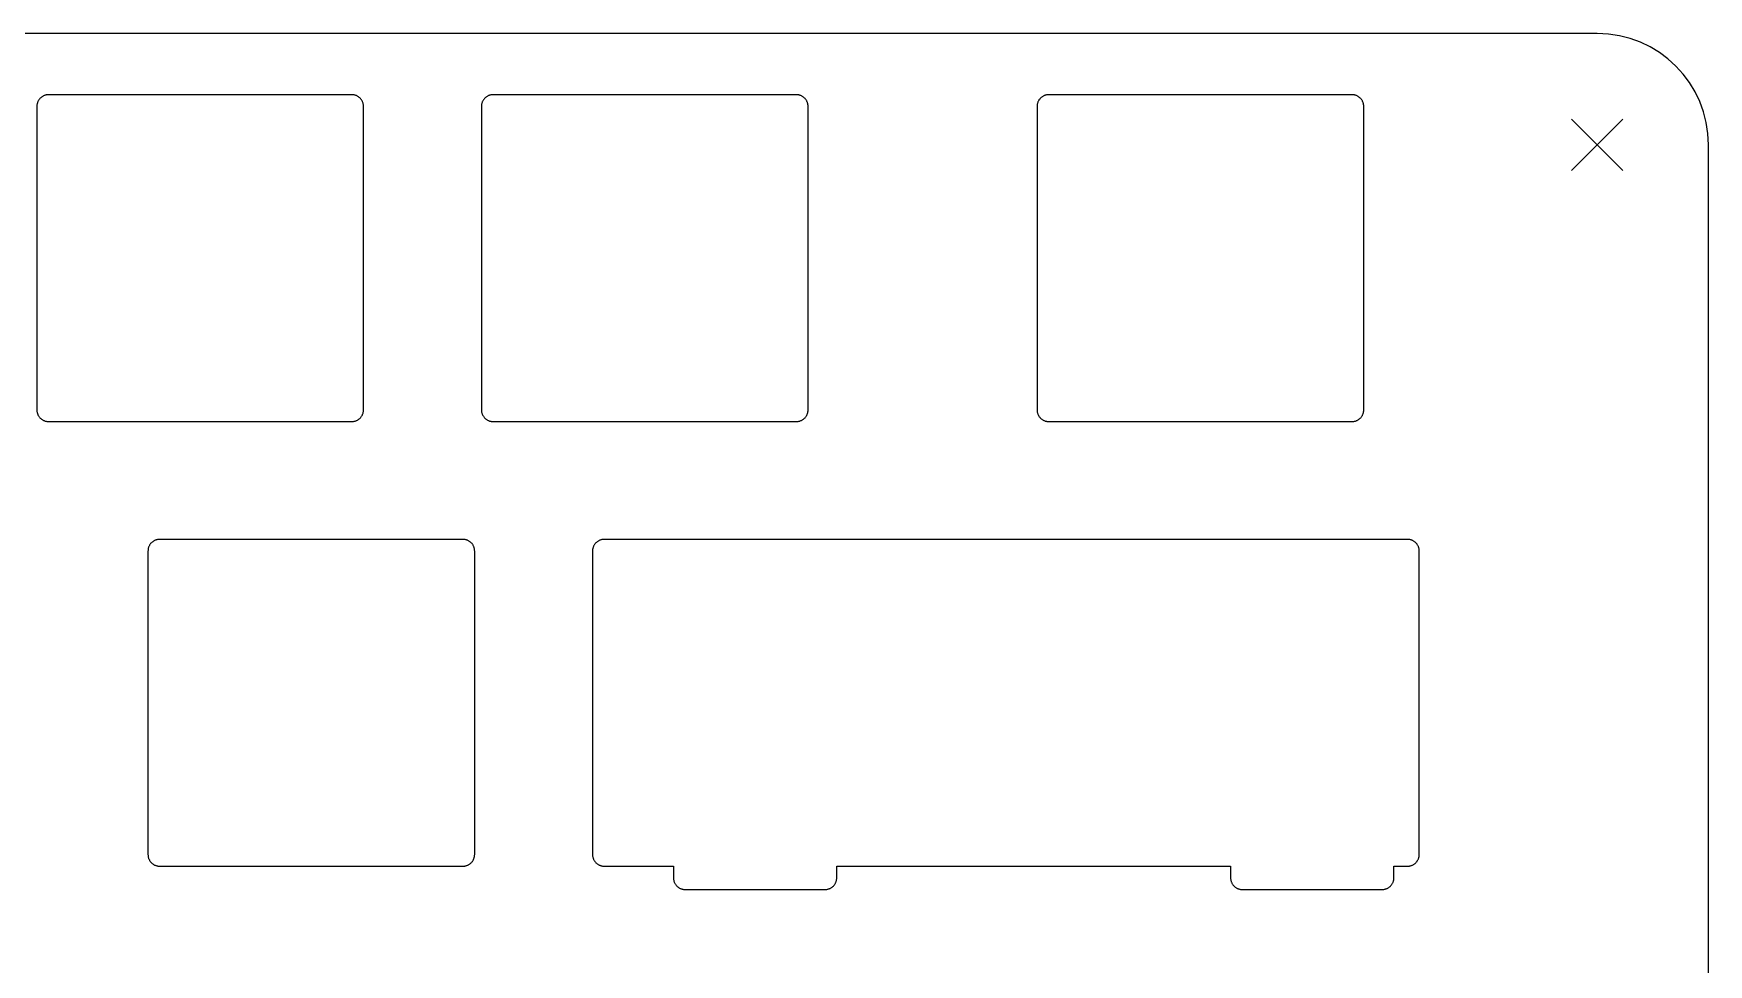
# Model space of a CAD drawing. Extents: x 17 to 282, y -159 to -67.
# Drawn here: x 210.1 to 281.9, y -106.7 to -66.8 of the extents above; entities that cross this region are included whole.
import ezdxf

# ---------------------------------------------------------------- set-up
doc = ezdxf.new("R2010")
doc.units = 0
doc.layers.add('BLACK', color=7, linetype='CONTINUOUS')

msp = doc.modelspace()

# ---------------------------------------------------------------- linework, layer by layer
at = {"layer": 'BLACK', "linetype": 'CONTINUOUS'}
for p, q in [((277.075, -66.85), (24, -66.85)), ((210.359, -69.6214), (210.342, -69.6394)), ((210.377, -69.6043), (210.359, -69.6214)), ((210.396, -69.5882), (210.377, -69.6043)), ((210.415, -69.5731), (210.396, -69.5882)), ((210.435, -69.559), (210.415, -69.5731)), ((210.456, -69.5459), (210.435, -69.559)), ((210.477, -69.5339), (210.456, -69.5459)), ((210.499, -69.5229), (210.477, -69.5339)), ((210.521, -69.5131), (210.499, -69.5229)), ((210.544, -69.5043), (210.521, -69.5131)), ((210.567, -69.4966), (210.544, -69.5043)), ((210.591, -69.4901), (210.567, -69.4966)), ((210.614, -69.4847), (210.591, -69.4901)), ((210.639, -69.4805), (210.614, -69.4847)), ((210.663, -69.4774), (210.639, -69.4805)), ((210.688, -69.4756), (210.663, -69.4774)), ((210.713, -69.475), (210.688, -69.4756)), ((223.713, -69.475), (210.713, -69.475)), ((223.737, -69.4756), (223.713, -69.475)), ((223.762, -69.4774), (223.737, -69.4756)), ((223.786, -69.4805), (223.762, -69.4774)), ((223.811, -69.4847), (223.786, -69.4805)), ((223.834, -69.4901), (223.811, -69.4847)), ((223.858, -69.4966), (223.834, -69.4901)), ((223.881, -69.5043), (223.858, -69.4966)), ((223.904, -69.5131), (223.881, -69.5043)), ((223.926, -69.5229), (223.904, -69.5131)), ((223.948, -69.5339), (223.926, -69.5229)), ((223.969, -69.5459), (223.948, -69.5339)), ((223.99, -69.559), (223.969, -69.5459)), ((224.01, -69.5731), (223.99, -69.559)), ((224.029, -69.5882), (224.01, -69.5731)), ((224.048, -69.6043), (224.029, -69.5882)), ((224.066, -69.6214), (224.048, -69.6043)), ((224.083, -69.6394), (224.066, -69.6214)), ((229.409, -69.6214), (229.392, -69.6394)), ((229.427, -69.6043), (229.409, -69.6214)), ((229.446, -69.5882), (229.427, -69.6043)), ((229.465, -69.5731), (229.446, -69.5882)), ((229.485, -69.559), (229.465, -69.5731)), ((229.506, -69.5459), (229.485, -69.559)), ((229.527, -69.5339), (229.506, -69.5459)), ((229.549, -69.5229), (229.527, -69.5339)), ((229.571, -69.5131), (229.549, -69.5229)), ((229.594, -69.5043), (229.571, -69.5131)), ((229.617, -69.4966), (229.594, -69.5043)), ((229.641, -69.4901), (229.617, -69.4966)), ((229.665, -69.4847), (229.641, -69.4901)), ((229.689, -69.4805), (229.665, -69.4847)), ((229.713, -69.4774), (229.689, -69.4805)), ((229.738, -69.4756), (229.713, -69.4774)), ((229.763, -69.475), (229.738, -69.4756)), ((242.763, -69.475), (229.763, -69.475)), ((242.787, -69.4756), (242.763, -69.475)), ((242.812, -69.4774), (242.787, -69.4756)), ((242.836, -69.4805), (242.812, -69.4774)), ((242.861, -69.4847), (242.836, -69.4805)), ((242.884, -69.4901), (242.861, -69.4847)), ((242.908, -69.4966), (242.884, -69.4901)), ((242.931, -69.5043), (242.908, -69.4966)), ((242.954, -69.5131), (242.931, -69.5043)), ((242.976, -69.5229), (242.954, -69.5131)), ((242.998, -69.5339), (242.976, -69.5229)), ((243.019, -69.5459), (242.998, -69.5339)), ((243.04, -69.559), (243.019, -69.5459)), ((243.06, -69.5731), (243.04, -69.559)), ((243.079, -69.5882), (243.06, -69.5731)), ((243.098, -69.6043), (243.079, -69.5882)), ((243.116, -69.6214), (243.098, -69.6043)), ((243.133, -69.6394), (243.116, -69.6214)), ((253.221, -69.6214), (253.204, -69.6394)), ((253.239, -69.6043), (253.221, -69.6214)), ((253.258, -69.5882), (253.239, -69.6043)), ((253.278, -69.5731), (253.258, -69.5882)), ((253.298, -69.559), (253.278, -69.5731)), ((253.318, -69.5459), (253.298, -69.559)), ((253.34, -69.5339), (253.318, -69.5459)), ((253.361, -69.5229), (253.34, -69.5339)), ((253.384, -69.5131), (253.361, -69.5229)), ((253.406, -69.5043), (253.384, -69.5131)), ((253.43, -69.4966), (253.406, -69.5043)), ((253.453, -69.4901), (253.43, -69.4966)), ((253.477, -69.4847), (253.453, -69.4901)), ((253.501, -69.4805), (253.477, -69.4847)), ((253.526, -69.4774), (253.501, -69.4805)), ((253.55, -69.4756), (253.526, -69.4774)), ((253.575, -69.475), (253.55, -69.4756)), ((266.575, -69.475), (253.575, -69.475)), ((266.6, -69.4756), (266.575, -69.475)), ((266.624, -69.4774), (266.6, -69.4756)), ((266.649, -69.4805), (266.624, -69.4774)), ((266.673, -69.4847), (266.649, -69.4805)), ((266.697, -69.4901), (266.673, -69.4847)), ((266.72, -69.4966), (266.697, -69.4901)), ((266.744, -69.5043), (266.72, -69.4966)), ((266.766, -69.5131), (266.744, -69.5043)), ((266.789, -69.5229), (266.766, -69.5131)), ((266.81, -69.5339), (266.789, -69.5229)), ((266.832, -69.5459), (266.81, -69.5339)), ((266.852, -69.559), (266.832, -69.5459)), ((266.872, -69.5731), (266.852, -69.559)), ((266.892, -69.5882), (266.872, -69.5731)), ((266.911, -69.6043), (266.892, -69.5882)), ((266.929, -69.6214), (266.911, -69.6043)), ((266.946, -69.6394), (266.929, -69.6214)), ((210.215, -69.9256), (210.213, -69.9502)), ((210.213, -69.9502), (210.213, -69.975)), ((210.213, -69.975), (210.213, -82.975)), ((210.218, -69.9012), (210.215, -69.9256)), ((210.222, -69.877), (210.218, -69.9012)), ((210.228, -69.8531), (210.222, -69.877)), ((210.234, -69.8296), (210.228, -69.8531)), ((210.242, -69.8064), (210.234, -69.8296)), ((210.251, -69.7837), (210.242, -69.8064)), ((210.26, -69.7614), (210.251, -69.7837)), ((210.271, -69.7396), (210.26, -69.7614)), ((210.283, -69.7183), (210.271, -69.7396)), ((210.297, -69.6976), (210.283, -69.7183)), ((210.311, -69.6775), (210.297, -69.6976)), ((210.326, -69.6581), (210.311, -69.6775)), ((210.342, -69.6394), (210.326, -69.6581)), ((224.099, -69.6581), (224.083, -69.6394)), ((224.114, -69.6775), (224.099, -69.6581)), ((224.128, -69.6976), (224.114, -69.6775)), ((224.142, -69.7183), (224.128, -69.6976)), ((224.154, -69.7396), (224.142, -69.7183)), ((224.165, -69.7614), (224.154, -69.7396)), ((224.174, -69.7837), (224.165, -69.7614)), ((224.183, -69.8064), (224.174, -69.7837)), ((224.191, -69.8296), (224.183, -69.8064)), ((224.197, -69.8531), (224.191, -69.8296)), ((224.203, -69.877), (224.197, -69.8531)), ((224.207, -69.9012), (224.203, -69.877)), ((224.21, -69.9256), (224.207, -69.9012)), ((224.212, -69.9502), (224.21, -69.9256)), ((224.213, -69.975), (224.212, -69.9502)), ((224.213, -82.975), (224.213, -69.975)), ((229.265, -69.9256), (229.263, -69.9502)), ((229.263, -69.9502), (229.263, -69.975)), ((229.263, -69.975), (229.263, -82.975)), ((229.268, -69.9012), (229.265, -69.9256)), ((229.272, -69.877), (229.268, -69.9012)), ((229.278, -69.8531), (229.272, -69.877)), ((229.284, -69.8296), (229.278, -69.8531)), ((229.292, -69.8064), (229.284, -69.8296)), ((229.301, -69.7837), (229.292, -69.8064)), ((229.31, -69.7614), (229.301, -69.7837)), ((229.321, -69.7396), (229.31, -69.7614)), ((229.333, -69.7183), (229.321, -69.7396)), ((229.347, -69.6976), (229.333, -69.7183)), ((229.361, -69.6775), (229.347, -69.6976)), ((229.376, -69.6581), (229.361, -69.6775)), ((229.392, -69.6394), (229.376, -69.6581)), ((243.149, -69.6581), (243.133, -69.6394)), ((243.164, -69.6775), (243.149, -69.6581)), ((243.178, -69.6976), (243.164, -69.6775)), ((243.192, -69.7183), (243.178, -69.6976)), ((243.204, -69.7396), (243.192, -69.7183)), ((243.215, -69.7614), (243.204, -69.7396)), ((243.224, -69.7837), (243.215, -69.7614)), ((243.233, -69.8064), (243.224, -69.7837)), ((243.241, -69.8296), (243.233, -69.8064)), ((243.247, -69.8531), (243.241, -69.8296)), ((243.253, -69.877), (243.247, -69.8531)), ((243.257, -69.9012), (243.253, -69.877)), ((243.26, -69.9256), (243.257, -69.9012)), ((243.262, -69.9502), (243.26, -69.9256)), ((243.263, -69.975), (243.262, -69.9502)), ((243.263, -82.975), (243.263, -69.975)), ((253.076, -69.9502), (253.075, -69.975)), ((253.075, -69.975), (253.075, -82.975)), ((253.077, -69.9256), (253.076, -69.9502)), ((253.08, -69.9012), (253.077, -69.9256)), ((253.085, -69.877), (253.08, -69.9012)), ((253.09, -69.8531), (253.085, -69.877)), ((253.097, -69.8296), (253.09, -69.8531)), ((253.104, -69.8064), (253.097, -69.8296)), ((253.113, -69.7837), (253.104, -69.8064)), ((253.123, -69.7614), (253.113, -69.7837)), ((253.134, -69.7396), (253.123, -69.7614)), ((253.146, -69.7183), (253.134, -69.7396)), ((253.159, -69.6976), (253.146, -69.7183)), ((253.173, -69.6775), (253.159, -69.6976)), ((253.188, -69.6581), (253.173, -69.6775)), ((253.204, -69.6394), (253.188, -69.6581)), ((266.962, -69.6581), (266.946, -69.6394)), ((266.977, -69.6775), (266.962, -69.6581)), ((266.991, -69.6976), (266.977, -69.6775)), ((267.004, -69.7183), (266.991, -69.6976)), ((267.016, -69.7396), (267.004, -69.7183)), ((267.027, -69.7614), (267.016, -69.7396)), ((267.037, -69.7837), (267.027, -69.7614)), ((267.046, -69.8064), (267.037, -69.7837)), ((267.053, -69.8296), (267.046, -69.8064)), ((267.06, -69.8531), (267.053, -69.8296)), ((267.065, -69.877), (267.06, -69.8531)), ((267.07, -69.9012), (267.065, -69.877)), ((267.073, -69.9256), (267.07, -69.9012)), ((267.074, -69.9502), (267.073, -69.9256)), ((267.075, -69.975), (267.074, -69.9502)), ((267.075, -82.975), (267.075, -69.975)), ((275.975, -70.525), (278.175, -72.725)), ((278.175, -70.525), (275.975, -72.725)), ((281.85, -145.637), (281.85, -71.625)), ((210.213, -82.975), (210.213, -82.9998)), ((210.213, -82.9998), (210.215, -83.0244)), ((210.215, -83.0244), (210.218, -83.0488)), ((210.218, -83.0488), (210.222, -83.073)), ((210.222, -83.073), (210.228, -83.0969)), ((210.228, -83.0969), (210.234, -83.1204)), ((210.234, -83.1204), (210.242, -83.1436)), ((210.242, -83.1436), (210.251, -83.1663)), ((210.251, -83.1663), (210.26, -83.1886)), ((210.26, -83.1886), (210.271, -83.2104)), ((210.271, -83.2104), (210.283, -83.2317)), ((210.283, -83.2317), (210.297, -83.2524)), ((210.297, -83.2524), (210.311, -83.2725)), ((224.114, -83.2725), (224.128, -83.2524)), ((224.128, -83.2524), (224.142, -83.2317)), ((224.142, -83.2317), (224.154, -83.2104)), ((224.154, -83.2104), (224.165, -83.1886)), ((224.165, -83.1886), (224.174, -83.1663)), ((224.174, -83.1663), (224.183, -83.1436)), ((224.183, -83.1436), (224.191, -83.1204)), ((224.191, -83.1204), (224.197, -83.0969)), ((224.197, -83.0969), (224.203, -83.073)), ((224.203, -83.073), (224.207, -83.0488)), ((224.207, -83.0488), (224.21, -83.0244)), ((224.21, -83.0244), (224.212, -82.9998)), ((224.212, -82.9998), (224.213, -82.975)), ((229.263, -82.975), (229.263, -82.9998)), ((229.263, -82.9998), (229.265, -83.0244)), ((229.265, -83.0244), (229.268, -83.0488)), ((229.268, -83.0488), (229.272, -83.073)), ((229.272, -83.073), (229.278, -83.0969)), ((229.278, -83.0969), (229.284, -83.1204)), ((229.284, -83.1204), (229.292, -83.1436)), ((229.292, -83.1436), (229.301, -83.1663)), ((229.301, -83.1663), (229.31, -83.1886)), ((229.31, -83.1886), (229.321, -83.2104)), ((229.321, -83.2104), (229.333, -83.2317)), ((229.333, -83.2317), (229.347, -83.2524)), ((229.347, -83.2524), (229.361, -83.2725)), ((243.164, -83.2725), (243.178, -83.2524)), ((243.178, -83.2524), (243.192, -83.2317)), ((243.192, -83.2317), (243.204, -83.2104)), ((243.204, -83.2104), (243.215, -83.1886)), ((243.215, -83.1886), (243.224, -83.1663)), ((243.224, -83.1663), (243.233, -83.1436)), ((243.233, -83.1436), (243.241, -83.1204)), ((243.241, -83.1204), (243.247, -83.0969)), ((243.247, -83.0969), (243.253, -83.073)), ((243.253, -83.073), (243.257, -83.0488)), ((243.257, -83.0488), (243.26, -83.0244)), ((243.26, -83.0244), (243.262, -82.9998)), ((243.262, -82.9998), (243.263, -82.975)), ((253.075, -82.975), (253.076, -82.9998)), ((253.076, -82.9998), (253.077, -83.0244)), ((253.077, -83.0244), (253.08, -83.0488)), ((253.08, -83.0488), (253.085, -83.073)), ((253.085, -83.073), (253.09, -83.0969)), ((253.09, -83.0969), (253.097, -83.1204)), ((253.097, -83.1204), (253.104, -83.1436)), ((253.104, -83.1436), (253.113, -83.1663)), ((253.113, -83.1663), (253.123, -83.1886)), ((253.123, -83.1886), (253.134, -83.2104)), ((253.134, -83.2104), (253.146, -83.2317)), ((253.146, -83.2317), (253.159, -83.2524)), ((253.159, -83.2524), (253.173, -83.2725)), ((266.977, -83.2725), (266.991, -83.2524)), ((266.991, -83.2524), (267.004, -83.2317)), ((267.004, -83.2317), (267.016, -83.2104)), ((267.016, -83.2104), (267.027, -83.1886)), ((267.027, -83.1886), (267.037, -83.1663)), ((267.037, -83.1663), (267.046, -83.1436)), ((267.046, -83.1436), (267.053, -83.1204)), ((267.053, -83.1204), (267.06, -83.0969)), ((267.06, -83.0969), (267.065, -83.073)), ((267.065, -83.073), (267.07, -83.0488)), ((267.07, -83.0488), (267.073, -83.0244)), ((267.073, -83.0244), (267.074, -82.9998)), ((267.074, -82.9998), (267.075, -82.975)), ((210.311, -83.2725), (210.326, -83.2919)), ((210.326, -83.2919), (210.342, -83.3106)), ((210.342, -83.3106), (210.359, -83.3286)), ((210.359, -83.3286), (210.377, -83.3456)), ((210.377, -83.3456), (210.396, -83.3618)), ((210.396, -83.3618), (210.415, -83.3769)), ((210.415, -83.3769), (210.435, -83.391)), ((210.435, -83.391), (210.456, -83.4041)), ((210.456, -83.4041), (210.477, -83.4161)), ((210.477, -83.4161), (210.499, -83.4271)), ((210.499, -83.4271), (210.521, -83.4369)), ((210.521, -83.4369), (210.544, -83.4457)), ((210.544, -83.4457), (210.567, -83.4534)), ((210.567, -83.4534), (210.591, -83.4599)), ((210.591, -83.4599), (210.614, -83.4653)), ((210.614, -83.4653), (210.639, -83.4695)), ((210.639, -83.4695), (210.663, -83.4726)), ((210.663, -83.4726), (210.688, -83.4744)), ((210.688, -83.4744), (210.713, -83.475)), ((210.713, -83.475), (223.713, -83.475)), ((223.713, -83.475), (223.737, -83.4744)), ((223.737, -83.4744), (223.762, -83.4726)), ((223.762, -83.4726), (223.786, -83.4695)), ((223.786, -83.4695), (223.811, -83.4653)), ((223.811, -83.4653), (223.834, -83.4599)), ((223.834, -83.4599), (223.858, -83.4534)), ((223.858, -83.4534), (223.881, -83.4457)), ((223.881, -83.4457), (223.904, -83.4369)), ((223.904, -83.4369), (223.926, -83.4271)), ((223.926, -83.4271), (223.948, -83.4161)), ((223.948, -83.4161), (223.969, -83.4041)), ((223.969, -83.4041), (223.99, -83.391)), ((223.99, -83.391), (224.01, -83.3769)), ((224.01, -83.3769), (224.029, -83.3618)), ((224.029, -83.3618), (224.048, -83.3456)), ((224.048, -83.3456), (224.066, -83.3286)), ((224.066, -83.3286), (224.083, -83.3106)), ((224.083, -83.3106), (224.099, -83.2919)), ((224.099, -83.2919), (224.114, -83.2725)), ((229.361, -83.2725), (229.376, -83.2919)), ((229.376, -83.2919), (229.392, -83.3106)), ((229.392, -83.3106), (229.409, -83.3286)), ((229.409, -83.3286), (229.427, -83.3456)), ((229.427, -83.3456), (229.446, -83.3618)), ((229.446, -83.3618), (229.465, -83.3769)), ((229.465, -83.3769), (229.485, -83.391)), ((229.485, -83.391), (229.506, -83.4041)), ((229.506, -83.4041), (229.527, -83.4161)), ((229.527, -83.4161), (229.549, -83.4271)), ((229.549, -83.4271), (229.571, -83.4369)), ((229.571, -83.4369), (229.594, -83.4457)), ((229.594, -83.4457), (229.617, -83.4534)), ((229.617, -83.4534), (229.641, -83.4599)), ((229.641, -83.4599), (229.665, -83.4653)), ((229.665, -83.4653), (229.689, -83.4695)), ((229.689, -83.4695), (229.713, -83.4726)), ((229.713, -83.4726), (229.738, -83.4744)), ((229.738, -83.4744), (229.763, -83.475)), ((229.763, -83.475), (242.763, -83.475)), ((242.763, -83.475), (242.787, -83.4744)), ((242.787, -83.4744), (242.812, -83.4726)), ((242.812, -83.4726), (242.836, -83.4695)), ((242.836, -83.4695), (242.861, -83.4653)), ((242.861, -83.4653), (242.884, -83.4599)), ((242.884, -83.4599), (242.908, -83.4534)), ((242.908, -83.4534), (242.931, -83.4457)), ((242.931, -83.4457), (242.954, -83.4369)), ((242.954, -83.4369), (242.976, -83.4271)), ((242.976, -83.4271), (242.998, -83.4161)), ((242.998, -83.4161), (243.019, -83.4041)), ((243.019, -83.4041), (243.04, -83.391)), ((243.04, -83.391), (243.06, -83.3769)), ((243.06, -83.3769), (243.079, -83.3618)), ((243.079, -83.3618), (243.098, -83.3456)), ((243.098, -83.3456), (243.116, -83.3286)), ((243.116, -83.3286), (243.133, -83.3106)), ((243.133, -83.3106), (243.149, -83.2919)), ((243.149, -83.2919), (243.164, -83.2725)), ((253.173, -83.2725), (253.188, -83.2919)), ((253.188, -83.2919), (253.204, -83.3106)), ((253.204, -83.3106), (253.221, -83.3286)), ((253.221, -83.3286), (253.239, -83.3456)), ((253.239, -83.3456), (253.258, -83.3618)), ((253.258, -83.3618), (253.278, -83.3769)), ((253.278, -83.3769), (253.298, -83.391)), ((253.298, -83.391), (253.318, -83.4041)), ((253.318, -83.4041), (253.34, -83.4161)), ((253.34, -83.4161), (253.361, -83.4271)), ((253.361, -83.4271), (253.384, -83.4369)), ((253.384, -83.4369), (253.406, -83.4457)), ((253.406, -83.4457), (253.43, -83.4534)), ((253.43, -83.4534), (253.453, -83.4599)), ((253.453, -83.4599), (253.477, -83.4653)), ((253.477, -83.4653), (253.501, -83.4695)), ((253.501, -83.4695), (253.526, -83.4726)), ((253.526, -83.4726), (253.55, -83.4744)), ((253.55, -83.4744), (253.575, -83.475)), ((253.575, -83.475), (266.575, -83.475)), ((266.575, -83.475), (266.6, -83.4744)), ((266.6, -83.4744), (266.624, -83.4726)), ((266.624, -83.4726), (266.649, -83.4695)), ((266.649, -83.4695), (266.673, -83.4653)), ((266.673, -83.4653), (266.697, -83.4599)), ((266.697, -83.4599), (266.72, -83.4534)), ((266.72, -83.4534), (266.744, -83.4457)), ((266.744, -83.4457), (266.766, -83.4369)), ((266.766, -83.4369), (266.789, -83.4271)), ((266.789, -83.4271), (266.81, -83.4161)), ((266.81, -83.4161), (266.832, -83.4041)), ((266.832, -83.4041), (266.852, -83.391)), ((266.852, -83.391), (266.872, -83.3769)), ((266.872, -83.3769), (266.892, -83.3618)), ((266.892, -83.3618), (266.911, -83.3456)), ((266.911, -83.3456), (266.929, -83.3286)), ((266.929, -83.3286), (266.946, -83.3106)), ((266.946, -83.3106), (266.962, -83.2919)), ((266.962, -83.2919), (266.977, -83.2725)), ((214.976, -89.0002), (214.975, -89.025)), ((214.977, -88.9756), (214.976, -89.0002)), ((214.98, -88.9512), (214.977, -88.9756)), ((214.985, -88.927), (214.98, -88.9512)), ((214.99, -88.9031), (214.985, -88.927)), ((214.997, -88.8796), (214.99, -88.9031)), ((215.004, -88.8564), (214.997, -88.8796)), ((215.013, -88.8337), (215.004, -88.8564)), ((215.023, -88.8114), (215.013, -88.8337)), ((215.034, -88.7896), (215.023, -88.8114)), ((215.046, -88.7683), (215.034, -88.7896)), ((215.059, -88.7476), (215.046, -88.7683)), ((215.073, -88.7275), (215.059, -88.7476)), ((215.088, -88.7081), (215.073, -88.7275)), ((215.104, -88.6894), (215.088, -88.7081)), ((215.121, -88.6714), (215.104, -88.6894)), ((215.139, -88.6543), (215.121, -88.6714)), ((215.158, -88.6382), (215.139, -88.6543)), ((215.178, -88.6231), (215.158, -88.6382)), ((215.198, -88.609), (215.178, -88.6231)), ((215.218, -88.5959), (215.198, -88.609)), ((215.24, -88.5839), (215.218, -88.5959)), ((215.261, -88.5729), (215.24, -88.5839)), ((215.284, -88.5631), (215.261, -88.5729)), ((215.306, -88.5543), (215.284, -88.5631)), ((215.33, -88.5466), (215.306, -88.5543)), ((215.353, -88.5401), (215.33, -88.5466)), ((215.377, -88.5347), (215.353, -88.5401)), ((215.401, -88.5305), (215.377, -88.5347)), ((215.426, -88.5274), (215.401, -88.5305)), ((215.45, -88.5256), (215.426, -88.5274)), ((215.475, -88.525), (215.45, -88.5256)), ((228.475, -88.525), (215.475, -88.525)), ((228.5, -88.5256), (228.475, -88.525)), ((228.524, -88.5274), (228.5, -88.5256)), ((228.549, -88.5305), (228.524, -88.5274)), ((228.573, -88.5347), (228.549, -88.5305)), ((228.597, -88.5401), (228.573, -88.5347)), ((228.62, -88.5466), (228.597, -88.5401)), ((228.644, -88.5543), (228.62, -88.5466)), ((228.666, -88.5631), (228.644, -88.5543)), ((228.689, -88.5729), (228.666, -88.5631)), ((228.71, -88.5839), (228.689, -88.5729)), ((228.732, -88.5959), (228.71, -88.5839)), ((228.752, -88.609), (228.732, -88.5959)), ((228.772, -88.6231), (228.752, -88.609)), ((228.792, -88.6382), (228.772, -88.6231)), ((228.811, -88.6543), (228.792, -88.6382)), ((228.829, -88.6714), (228.811, -88.6543)), ((228.846, -88.6894), (228.829, -88.6714)), ((228.862, -88.7081), (228.846, -88.6894)), ((228.877, -88.7275), (228.862, -88.7081)), ((228.891, -88.7476), (228.877, -88.7275)), ((228.904, -88.7683), (228.891, -88.7476)), ((228.916, -88.7896), (228.904, -88.7683)), ((228.927, -88.8114), (228.916, -88.7896)), ((228.937, -88.8337), (228.927, -88.8114)), ((228.946, -88.8564), (228.937, -88.8337)), ((228.953, -88.8796), (228.946, -88.8564)), ((228.96, -88.9031), (228.953, -88.8796)), ((228.965, -88.927), (228.96, -88.9031)), ((228.97, -88.9512), (228.965, -88.927)), ((228.973, -88.9756), (228.97, -88.9512)), ((228.974, -89.0002), (228.973, -88.9756)), ((228.975, -89.025), (228.974, -89.0002)), ((234.026, -89.0002), (234.025, -89.025)), ((234.027, -88.9756), (234.026, -89.0002)), ((234.03, -88.9512), (234.027, -88.9756)), ((234.035, -88.927), (234.03, -88.9512)), ((234.04, -88.9031), (234.035, -88.927)), ((234.047, -88.8796), (234.04, -88.9031)), ((234.054, -88.8564), (234.047, -88.8796)), ((234.063, -88.8337), (234.054, -88.8564)), ((234.073, -88.8114), (234.063, -88.8337)), ((234.084, -88.7896), (234.073, -88.8114)), ((234.096, -88.7683), (234.084, -88.7896)), ((234.109, -88.7476), (234.096, -88.7683)), ((234.123, -88.7275), (234.109, -88.7476)), ((234.138, -88.7081), (234.123, -88.7275)), ((234.154, -88.6894), (234.138, -88.7081)), ((234.171, -88.6714), (234.154, -88.6894)), ((234.189, -88.6543), (234.171, -88.6714)), ((234.208, -88.6382), (234.189, -88.6543)), ((234.228, -88.6231), (234.208, -88.6382)), ((234.248, -88.609), (234.228, -88.6231)), ((234.268, -88.5959), (234.248, -88.609)), ((234.29, -88.5839), (234.268, -88.5959)), ((234.311, -88.5729), (234.29, -88.5839)), ((234.334, -88.5631), (234.311, -88.5729)), ((234.356, -88.5543), (234.334, -88.5631)), ((234.38, -88.5466), (234.356, -88.5543)), ((234.403, -88.5401), (234.38, -88.5466)), ((234.427, -88.5347), (234.403, -88.5401)), ((234.451, -88.5305), (234.427, -88.5347)), ((234.476, -88.5274), (234.451, -88.5305)), ((234.5, -88.5256), (234.476, -88.5274)), ((234.525, -88.525), (234.5, -88.5256)), ((237.993, -88.525), (234.525, -88.525)), ((243.993, -88.525), (237.993, -88.525)), ((246.431, -88.525), (243.993, -88.525)), ((247.525, -88.525), (246.431, -88.525)), ((255.956, -88.525), (247.525, -88.525)), ((259.431, -88.525), (255.956, -88.525)), ((261.869, -88.525), (259.431, -88.525)), ((267.869, -88.525), (261.869, -88.525)), ((268.956, -88.525), (267.869, -88.525)), ((268.981, -88.5256), (268.956, -88.525)), ((269.006, -88.5274), (268.981, -88.5256)), ((269.03, -88.5305), (269.006, -88.5274)), ((269.054, -88.5347), (269.03, -88.5305)), ((269.078, -88.5401), (269.054, -88.5347)), ((269.102, -88.5466), (269.078, -88.5401)), ((269.125, -88.5543), (269.102, -88.5466)), ((269.148, -88.5631), (269.125, -88.5543)), ((269.17, -88.5729), (269.148, -88.5631)), ((269.192, -88.5839), (269.17, -88.5729)), ((269.213, -88.5959), (269.192, -88.5839)), ((269.234, -88.609), (269.213, -88.5959)), ((269.254, -88.6231), (269.234, -88.609)), ((269.273, -88.6382), (269.254, -88.6231)), ((269.292, -88.6543), (269.273, -88.6382)), ((269.31, -88.6714), (269.292, -88.6543)), ((269.327, -88.6894), (269.31, -88.6714)), ((269.343, -88.7081), (269.327, -88.6894)), ((269.358, -88.7275), (269.343, -88.7081)), ((269.372, -88.7476), (269.358, -88.7275)), ((269.385, -88.7683), (269.372, -88.7476)), ((269.397, -88.7896), (269.385, -88.7683)), ((269.408, -88.8114), (269.397, -88.7896)), ((269.418, -88.8337), (269.408, -88.8114)), ((269.427, -88.8564), (269.418, -88.8337)), ((269.435, -88.8796), (269.427, -88.8564)), ((269.441, -88.9031), (269.435, -88.8796)), ((269.447, -88.927), (269.441, -88.9031)), ((269.451, -88.9512), (269.447, -88.927)), ((269.454, -88.9756), (269.451, -88.9512)), ((269.456, -89.0002), (269.454, -88.9756)), ((269.456, -89.025), (269.456, -89.0002)), ((214.975, -89.025), (214.975, -102.025)), ((228.975, -102.025), (228.975, -89.025)), ((234.025, -89.025), (234.025, -102.025)), ((269.456, -102.025), (269.456, -89.025)), ((214.975, -102.025), (214.976, -102.05)), ((214.976, -102.05), (214.977, -102.074)), ((214.977, -102.074), (214.98, -102.099)), ((214.98, -102.099), (214.985, -102.123)), ((214.985, -102.123), (214.99, -102.147)), ((214.99, -102.147), (214.997, -102.17)), ((214.997, -102.17), (215.004, -102.194)), ((215.004, -102.194), (215.013, -102.216)), ((215.013, -102.216), (215.023, -102.239)), ((215.023, -102.239), (215.034, -102.26)), ((215.034, -102.26), (215.046, -102.282)), ((215.046, -102.282), (215.059, -102.302)), ((215.059, -102.302), (215.073, -102.322)), ((215.073, -102.322), (215.088, -102.342)), ((215.088, -102.342), (215.104, -102.361)), ((215.104, -102.361), (215.121, -102.379)), ((215.121, -102.379), (215.139, -102.396)), ((215.139, -102.396), (215.158, -102.412)), ((215.158, -102.412), (215.178, -102.427)), ((215.178, -102.427), (215.198, -102.441)), ((215.198, -102.441), (215.218, -102.454)), ((215.218, -102.454), (215.24, -102.466)), ((215.24, -102.466), (215.261, -102.477)), ((215.261, -102.477), (215.284, -102.487)), ((215.284, -102.487), (215.306, -102.496)), ((215.306, -102.496), (215.33, -102.503)), ((215.33, -102.503), (215.353, -102.51)), ((215.353, -102.51), (215.377, -102.515)), ((215.377, -102.515), (215.401, -102.52)), ((215.401, -102.52), (215.426, -102.523)), ((215.426, -102.523), (215.45, -102.524)), ((215.45, -102.524), (215.475, -102.525)), ((215.475, -102.525), (228.475, -102.525)), ((228.475, -102.525), (228.5, -102.524)), ((228.5, -102.524), (228.524, -102.523)), ((228.524, -102.523), (228.549, -102.52)), ((228.549, -102.52), (228.573, -102.515)), ((228.573, -102.515), (228.597, -102.51)), ((228.597, -102.51), (228.62, -102.503)), ((228.62, -102.503), (228.644, -102.496)), ((228.644, -102.496), (228.666, -102.487)), ((228.666, -102.487), (228.689, -102.477)), ((228.689, -102.477), (228.71, -102.466)), ((228.71, -102.466), (228.732, -102.454)), ((228.732, -102.454), (228.752, -102.441)), ((228.752, -102.441), (228.772, -102.427)), ((228.772, -102.427), (228.792, -102.412)), ((228.792, -102.412), (228.811, -102.396)), ((228.811, -102.396), (228.829, -102.379)), ((228.829, -102.379), (228.846, -102.361)), ((228.846, -102.361), (228.862, -102.342)), ((228.862, -102.342), (228.877, -102.322)), ((228.877, -102.322), (228.891, -102.302)), ((228.891, -102.302), (228.904, -102.282)), ((228.904, -102.282), (228.916, -102.26)), ((228.916, -102.26), (228.927, -102.239)), ((228.927, -102.239), (228.937, -102.216)), ((228.937, -102.216), (228.946, -102.194)), ((228.946, -102.194), (228.953, -102.17)), ((228.953, -102.17), (228.96, -102.147)), ((228.96, -102.147), (228.965, -102.123)), ((228.965, -102.123), (228.97, -102.099)), ((228.97, -102.099), (228.973, -102.074)), ((228.973, -102.074), (228.974, -102.05)), ((228.974, -102.05), (228.975, -102.025)), ((234.025, -102.025), (234.026, -102.05)), ((234.026, -102.05), (234.027, -102.074)), ((234.027, -102.074), (234.03, -102.099)), ((234.03, -102.099), (234.035, -102.123)), ((234.035, -102.123), (234.04, -102.147)), ((234.04, -102.147), (234.047, -102.17)), ((234.047, -102.17), (234.054, -102.194)), ((234.054, -102.194), (234.063, -102.216)), ((234.063, -102.216), (234.073, -102.239)), ((234.073, -102.239), (234.084, -102.26)), ((234.084, -102.26), (234.096, -102.282)), ((234.096, -102.282), (234.109, -102.302)), ((234.109, -102.302), (234.123, -102.322)), ((234.123, -102.322), (234.138, -102.342)), ((234.138, -102.342), (234.154, -102.361)), ((234.154, -102.361), (234.171, -102.379)), ((234.171, -102.379), (234.189, -102.396)), ((234.189, -102.396), (234.208, -102.412)), ((234.208, -102.412), (234.228, -102.427)), ((234.228, -102.427), (234.248, -102.441)), ((234.248, -102.441), (234.268, -102.454)), ((234.268, -102.454), (234.29, -102.466)), ((234.29, -102.466), (234.311, -102.477)), ((234.311, -102.477), (234.334, -102.487)), ((234.334, -102.487), (234.356, -102.496)), ((234.356, -102.496), (234.38, -102.503)), ((234.38, -102.503), (234.403, -102.51)), ((234.403, -102.51), (234.427, -102.515)), ((234.427, -102.515), (234.451, -102.52)), ((234.451, -102.52), (234.476, -102.523)), ((234.476, -102.523), (234.5, -102.524)), ((234.5, -102.524), (234.525, -102.525)), ((234.525, -102.525), (237.493, -102.525)), ((237.493, -102.525), (237.493, -103.025)), ((244.493, -102.525), (246.431, -102.525)), ((244.493, -103.025), (244.493, -102.525)), ((246.431, -102.525), (247.525, -102.525)), ((247.525, -102.525), (255.956, -102.525)), ((255.956, -102.525), (259.431, -102.525)), ((259.431, -102.525), (261.369, -102.525)), ((261.369, -102.525), (261.369, -103.025)), ((268.369, -102.525), (268.956, -102.525)), ((268.369, -103.025), (268.369, -102.525)), ((268.956, -102.525), (268.981, -102.524)), ((268.981, -102.524), (269.006, -102.523)), ((269.006, -102.523), (269.03, -102.52)), ((269.03, -102.52), (269.054, -102.515)), ((269.054, -102.515), (269.078, -102.51)), ((269.078, -102.51), (269.102, -102.503)), ((269.102, -102.503), (269.125, -102.496)), ((269.125, -102.496), (269.148, -102.487)), ((269.148, -102.487), (269.17, -102.477)), ((269.17, -102.477), (269.192, -102.466)), ((269.192, -102.466), (269.213, -102.454)), ((269.213, -102.454), (269.234, -102.441)), ((269.234, -102.441), (269.254, -102.427)), ((269.254, -102.427), (269.273, -102.412)), ((269.273, -102.412), (269.292, -102.396)), ((269.292, -102.396), (269.31, -102.379)), ((269.31, -102.379), (269.327, -102.361)), ((269.327, -102.361), (269.343, -102.342)), ((269.343, -102.342), (269.358, -102.322)), ((269.358, -102.322), (269.372, -102.302)), ((269.372, -102.302), (269.385, -102.282)), ((269.385, -102.282), (269.397, -102.26)), ((269.397, -102.26), (269.408, -102.239)), ((269.408, -102.239), (269.418, -102.216)), ((269.418, -102.216), (269.427, -102.194)), ((269.427, -102.194), (269.435, -102.17)), ((269.435, -102.17), (269.441, -102.147)), ((269.441, -102.147), (269.447, -102.123)), ((269.447, -102.123), (269.451, -102.099)), ((269.451, -102.099), (269.454, -102.074)), ((269.454, -102.074), (269.456, -102.05)), ((269.456, -102.05), (269.456, -102.025)), ((237.493, -103.025), (237.494, -103.05)), ((237.494, -103.05), (237.496, -103.074)), ((237.496, -103.074), (237.499, -103.099)), ((237.499, -103.099), (237.503, -103.123)), ((237.503, -103.123), (237.508, -103.147)), ((237.508, -103.147), (237.515, -103.17)), ((237.515, -103.17), (237.523, -103.194)), ((237.523, -103.194), (237.531, -103.216)), ((237.531, -103.216), (237.541, -103.239)), ((237.541, -103.239), (237.552, -103.26)), ((237.552, -103.26), (237.564, -103.282)), ((237.564, -103.282), (237.577, -103.302)), ((237.577, -103.302), (237.591, -103.322)), ((237.591, -103.322), (237.606, -103.342)), ((237.606, -103.342), (237.623, -103.361)), ((237.623, -103.361), (237.64, -103.379)), ((244.347, -103.379), (244.364, -103.361)), ((244.364, -103.361), (244.38, -103.342)), ((244.38, -103.342), (244.395, -103.322)), ((244.395, -103.322), (244.409, -103.302)), ((244.409, -103.302), (244.422, -103.282)), ((244.422, -103.282), (244.434, -103.26)), ((244.434, -103.26), (244.445, -103.239)), ((244.445, -103.239), (244.455, -103.216)), ((244.455, -103.216), (244.464, -103.194)), ((244.464, -103.194), (244.472, -103.17)), ((244.472, -103.17), (244.478, -103.147)), ((244.478, -103.147), (244.484, -103.123)), ((244.484, -103.123), (244.488, -103.099)), ((244.488, -103.099), (244.491, -103.074)), ((244.491, -103.074), (244.493, -103.05)), ((244.493, -103.05), (244.493, -103.025)), ((261.369, -103.025), (261.37, -103.05)), ((261.37, -103.05), (261.372, -103.074)), ((261.372, -103.074), (261.375, -103.099)), ((261.375, -103.099), (261.379, -103.123)), ((261.379, -103.123), (261.384, -103.147)), ((261.384, -103.147), (261.391, -103.17)), ((261.391, -103.17), (261.399, -103.194)), ((261.399, -103.194), (261.407, -103.216)), ((261.407, -103.216), (261.417, -103.239)), ((261.417, -103.239), (261.428, -103.26)), ((261.428, -103.26), (261.44, -103.282)), ((261.44, -103.282), (261.453, -103.302)), ((261.453, -103.302), (261.467, -103.322)), ((261.467, -103.322), (261.482, -103.342)), ((261.482, -103.342), (261.499, -103.361)), ((261.499, -103.361), (261.516, -103.379)), ((268.223, -103.379), (268.24, -103.361)), ((268.24, -103.361), (268.256, -103.342)), ((268.256, -103.342), (268.271, -103.322)), ((268.271, -103.322), (268.285, -103.302)), ((268.285, -103.302), (268.298, -103.282)), ((268.298, -103.282), (268.31, -103.26)), ((268.31, -103.26), (268.321, -103.239)), ((268.321, -103.239), (268.331, -103.216)), ((268.331, -103.216), (268.34, -103.194)), ((268.34, -103.194), (268.348, -103.17)), ((268.348, -103.17), (268.354, -103.147)), ((268.354, -103.147), (268.36, -103.123)), ((268.36, -103.123), (268.364, -103.099)), ((268.364, -103.099), (268.367, -103.074)), ((268.367, -103.074), (268.369, -103.05)), ((268.369, -103.05), (268.369, -103.025)), ((237.64, -103.379), (237.658, -103.396)), ((237.658, -103.396), (237.676, -103.412)), ((237.676, -103.412), (237.696, -103.427)), ((237.696, -103.427), (237.716, -103.441)), ((237.716, -103.441), (237.737, -103.454)), ((237.737, -103.454), (237.758, -103.466)), ((237.758, -103.466), (237.78, -103.477)), ((237.78, -103.477), (237.802, -103.487)), ((237.802, -103.487), (237.825, -103.496)), ((237.825, -103.496), (237.848, -103.503)), ((237.848, -103.503), (237.871, -103.51)), ((237.871, -103.51), (237.895, -103.515)), ((237.895, -103.515), (237.919, -103.52)), ((237.919, -103.52), (237.944, -103.523)), ((237.944, -103.523), (237.968, -103.524)), ((237.968, -103.524), (237.993, -103.525)), ((237.993, -103.525), (243.993, -103.525)), ((243.993, -103.525), (244.018, -103.524)), ((244.018, -103.524), (244.043, -103.523)), ((244.043, -103.523), (244.067, -103.52)), ((244.067, -103.52), (244.091, -103.515)), ((244.091, -103.515), (244.115, -103.51)), ((244.115, -103.51), (244.139, -103.503)), ((244.139, -103.503), (244.162, -103.496)), ((244.162, -103.496), (244.185, -103.487)), ((244.185, -103.487), (244.207, -103.477)), ((244.207, -103.477), (244.229, -103.466)), ((244.229, -103.466), (244.25, -103.454)), ((244.25, -103.454), (244.271, -103.441)), ((244.271, -103.441), (244.291, -103.427)), ((244.291, -103.427), (244.31, -103.412)), ((244.31, -103.412), (244.329, -103.396)), ((244.329, -103.396), (244.347, -103.379)), ((261.516, -103.379), (261.534, -103.396)), ((261.534, -103.396), (261.552, -103.412)), ((261.552, -103.412), (261.572, -103.427)), ((261.572, -103.427), (261.592, -103.441)), ((261.592, -103.441), (261.613, -103.454)), ((261.613, -103.454), (261.634, -103.466)), ((261.634, -103.466), (261.656, -103.477)), ((261.656, -103.477), (261.678, -103.487)), ((261.678, -103.487), (261.701, -103.496)), ((261.701, -103.496), (261.724, -103.503)), ((261.724, -103.503), (261.747, -103.51)), ((261.747, -103.51), (261.771, -103.515)), ((261.771, -103.515), (261.795, -103.52)), ((261.795, -103.52), (261.82, -103.523)), ((261.82, -103.523), (261.844, -103.524)), ((261.844, -103.524), (261.869, -103.525)), ((261.869, -103.525), (267.869, -103.525)), ((267.869, -103.525), (267.894, -103.524)), ((267.894, -103.524), (267.919, -103.523)), ((267.919, -103.523), (267.943, -103.52)), ((267.943, -103.52), (267.967, -103.515)), ((267.967, -103.515), (267.991, -103.51)), ((267.991, -103.51), (268.015, -103.503)), ((268.015, -103.503), (268.038, -103.496)), ((268.038, -103.496), (268.061, -103.487)), ((268.061, -103.487), (268.083, -103.477)), ((268.083, -103.477), (268.105, -103.466)), ((268.105, -103.466), (268.126, -103.454)), ((268.126, -103.454), (268.147, -103.441)), ((268.147, -103.441), (268.167, -103.427)), ((268.167, -103.427), (268.186, -103.412)), ((268.186, -103.412), (268.205, -103.396)), ((268.205, -103.396), (268.223, -103.379))]:
    msp.add_line(p, q, dxfattribs=at)
at = {"layer": 'BLACK'}
msp.add_arc((277.075, -71.625), 4.775, 0, 90, dxfattribs=at)

doc.saveas('drawing.dxf')
